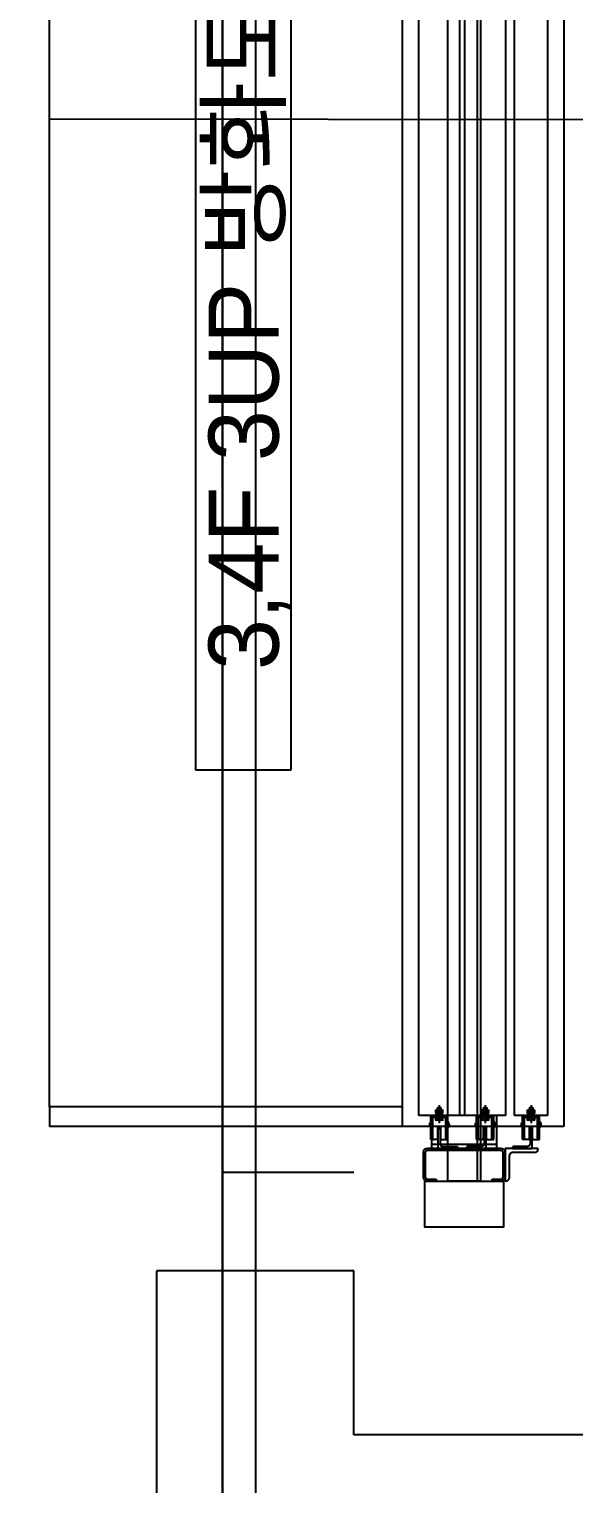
# Model space of a CAD drawing. Header units: millimetres. Extents: x -47382 to 204618, y -51045 to 127155.
# Drawn here: x 135205 to 136036, y 24296 to 26516 of the extents above; entities that cross this region are included whole.
import ezdxf

# ---------------------------------------------------------------- set-up
doc = ezdxf.new("R2010")
doc.units = ezdxf.units.MM
doc.header["$LTSCALE"] = 300
doc.header["$MEASUREMENT"] = 0
doc.linetypes.add('CEN', pattern=[62, 60, -1, 0, -1])
doc.layers.get('0').update_dxf_attribs({"linetype": 'CONTINUOUS'})
for name, color, linetype in [('A-CEN', 1, 'CEN'), ('A-DETL-PEN8', 8, 'CONTINUOUS'), ('A-ELEV-OUT4', 9, 'CONTINUOUS'), ('A-ST-CONC', 2, 'CONTINUOUS')]:
    doc.layers.add(name, color=color, linetype=linetype)
doc.styles.add('H', font='gulim.ttc')

# ---------------------------------------------------------------- blocks, each defined once
blk = doc.blocks.new('L50x6')
for p, q in [((0, 50), (1.5, 50)), ((0, 50), (0, 0)), ((6, 45.5), (6, 12.5)), ((0, 0), (50, 0)), ((12.5, 6), (45.5, 6)), ((50, 1.5), (50, 0))]:
    blk.add_line(p, q)
for centre, radius, start, end in [((1.5, 45.5), 4.5, 0, 90), ((12.5, 12.5), 6.5, 180, 270), ((45.5, 1.5), 4.5, 0, 90)]:
    blk.add_arc(centre, radius, start, end)
blk = doc.blocks.new('G$C69974227')
at = {"layer": 'A-DETL-PEN8'}
for p, q in [((913.3, 386.9, 51500), (913.3, 4028.9, 51500)), ((958.3, 4028.9, 51500), (958.3, 386.9, 51500)), ((963.3, 4028.9, 51500), (963.3, 386.9, 51500)), ((1090.3, 3530.4, 51500), (1090.3, 470.4, 51500)), ((305.7, 500.4, 51500), (305.7, 3515.4, 51500)), ((869.3, 486.9, 51500), (869.3, 3513.9, 51500)), ((931.3, 3513.9, 51500), (931.3, 486.9, 51500)), ((939.3, 486.9, 51500), (939.3, 3513.9, 51500)), ((1001.3, 3513.9, 51500), (1001.3, 486.9, 51500)), ((1015.3, 486.9, 51500), (1015.3, 3513.9, 51500)), ((1065.3, 3513.9, 51500), (1065.3, 486.9, 51500)), ((844.3, 470.4, 51500), (844.3, 3500.4, 51500)), ((528.7, 3000.3, 51500), (528.7, 1014.6, 51500)), ((674.6, 1014.6, 51500), (674.6, 3000.3, 51500)), ((305.7, 2007.9, 51500), (6349.3, 2000.4, 51500)), ((528.7, 1014.6, 51500), (674.6, 1014.6, 51500)), ((844.3, 500.4, 51500), (305.7, 500.4, 51500)), ((305.7, 500.4, 51500), (305.7, 470.4, 51500)), ((894.5, 494.7, 51500), (895.3, 495.1, 51500)), ((894.5, 494.7, 51500), (894.5, 490.1, 51500)), ((894.5, 490.1, 51500), (906, 490.1, 51500)), ((895.3, 495.1, 51500), (905.3, 495.1, 51500)), ((896.3, 490.1, 51500), (896.3, 486.9, 51500)), ((897.8, 498.9, 51500), (897.3, 498.4, 51500)), ((903.3, 498.4, 51500), (897.3, 498.4, 51500)), ((897.3, 498.4, 51500), (897.3, 495.1, 51500)), ((897.4, 494.7, 51500), (897.4, 490.1, 51500)), ((897.8, 498.9, 51500), (897.8, 495.1, 51500)), ((902.7, 498.9, 51500), (897.8, 498.9, 51500)), ((900.3, 502.8, 51500), (900.3, 475.3, 51500)), ((900.3, 497, 51500), (900.3, 477.9, 51500)), ((900.3, 497, 51500), (900.3, 477.9, 51500)), ((903.3, 498.4, 51500), (902.7, 498.9, 51500)), ((902.7, 498.9, 51500), (902.7, 495.1, 51500)), ((903.2, 494.7, 51500), (903.2, 490.1, 51500)), ((903.3, 495.1, 51500), (903.3, 498.4, 51500)), ((904.3, 490.1, 51500), (904.3, 486.9, 51500)), ((905.3, 495.1, 51500), (906, 494.7, 51500)), ((906, 490.1, 51500), (906, 494.7, 51500)), ((964.5, 494.7, 51500), (965.3, 495.1, 51500)), ((964.5, 494.7, 51500), (964.5, 490.1, 51500)), ((964.5, 490.1, 51500), (976, 490.1, 51500)), ((965.3, 495.1, 51500), (975.3, 495.1, 51500)), ((966.3, 490.1, 51500), (966.3, 486.9, 51500)), ((967.8, 498.9, 51500), (967.3, 498.4, 51500)), ((967.3, 498.4, 51500), (967.3, 495.1, 51500)), ((973.3, 498.4, 51500), (967.3, 498.4, 51500)), ((967.4, 494.7, 51500), (967.4, 490.1, 51500)), ((967.8, 498.9, 51500), (967.8, 495.1, 51500)), ((972.7, 498.9, 51500), (967.8, 498.9, 51500)), ((970.3, 502.8, 51500), (970.3, 475.3, 51500)), ((970.3, 497, 51500), (970.3, 477.9, 51500)), ((970.3, 497, 51500), (970.3, 477.9, 51500)), ((972.7, 498.9, 51500), (972.7, 495.1, 51500)), ((973.3, 498.4, 51500), (972.7, 498.9, 51500)), ((973.2, 494.7, 51500), (973.2, 490.1, 51500)), ((973.3, 495.1, 51500), (973.3, 498.4, 51500)), ((974.3, 490.1, 51500), (974.3, 486.9, 51500)), ((975.3, 495.1, 51500), (976, 494.7, 51500)), ((976, 490.1, 51500), (976, 494.7, 51500)), ((1034.5, 494.7, 51500), (1035.3, 495.1, 51500)), ((1034.5, 494.7, 51500), (1034.5, 490.1, 51500)), ((1034.5, 490.1, 51500), (1046, 490.1, 51500)), ((1035.3, 495.1, 51500), (1045.3, 495.1, 51500)), ((1036.3, 490.1, 51500), (1036.3, 486.9, 51500)), ((1037.8, 498.9, 51500), (1037.3, 498.4, 51500)), ((1037.3, 498.4, 51500), (1037.3, 495.1, 51500)), ((1043.3, 498.4, 51500), (1037.3, 498.4, 51500)), ((1037.4, 494.7, 51500), (1037.4, 490.1, 51500)), ((1037.8, 498.9, 51500), (1037.8, 495.1, 51500)), ((1042.7, 498.9, 51500), (1037.8, 498.9, 51500)), ((1040.3, 502.8, 51500), (1040.3, 475.3, 51500)), ((1040.3, 497, 51500), (1040.3, 477.9, 51500)), ((1040.3, 497, 51500), (1040.3, 477.9, 51500)), ((1043.3, 498.4, 51500), (1042.7, 498.9, 51500)), ((1042.7, 498.9, 51500), (1042.7, 495.1, 51500)), ((1043.2, 494.7, 51500), (1043.2, 490.1, 51500)), ((1043.3, 495.1, 51500), (1043.3, 498.4, 51500)), ((1044.3, 490.1, 51500), (1044.3, 486.9, 51500)), ((1045.3, 495.1, 51500), (1046, 494.7, 51500)), ((1046, 490.1, 51500), (1046, 494.7, 51500)), ((844.3, 470.4, 51500), (305.7, 470.4, 51500)), ((1090.3, 470.4, 51500), (844.3, 470.4, 51500)), ((931.3, 486.9, 51500), (869.3, 486.9, 51500)), ((885.8, 469.9, 51500), (885.8, 475.9, 51500)), ((887.3, 475.9, 51500), (885.8, 475.9, 51500)), ((887.3, 469.9, 51500), (885.8, 469.9, 51500)), ((913.3, 486.9, 51500), (887.3, 486.9, 51500)), ((887.3, 450.4, 51500), (887.3, 486.9, 51500)), ((913.3, 486.9, 51500), (887.3, 486.9, 51500)), ((913.3, 483.9, 51500), (887.3, 483.9, 51500)), ((913.3, 483.9, 51500), (887.3, 483.9, 51500)), ((888.3, 486.9, 51500), (888.3, 436.9, 51500)), ((988.3, 486.9, 51500), (888.3, 486.9, 51500)), ((890.3, 450.4, 51500), (890.3, 483.9, 51500)), ((906, 483.9, 51500), (894.5, 483.9, 51500)), ((894.5, 483.9, 51500), (894.5, 480.4, 51500)), ((894.5, 483.9, 51500), (894.5, 480.4, 51500)), ((906, 483.9, 51500), (894.5, 483.9, 51500)), ((895.3, 479.9, 51500), (894.5, 480.4, 51500)), ((895.3, 479.9, 51500), (894.5, 480.4, 51500)), ((905.3, 479.9, 51500), (895.3, 479.9, 51500)), ((905.3, 479.9, 51500), (895.3, 479.9, 51500)), ((897.4, 480.4, 51500), (897.4, 483.9, 51500)), ((897.4, 480.4, 51500), (897.4, 483.9, 51500)), ((898, 451.4, 51500), (898, 469.4, 51500)), ((902.5, 469.4, 51500), (898, 469.4, 51500)), ((902.5, 451.4, 51500), (902.5, 469.4, 51500)), ((903.2, 480.4, 51500), (903.2, 483.9, 51500)), ((903.2, 480.4, 51500), (903.2, 483.9, 51500)), ((906, 480.4, 51500), (905.3, 479.9, 51500)), ((906, 480.4, 51500), (905.3, 479.9, 51500)), ((906, 480.4, 51500), (906, 483.9, 51500)), ((906, 480.4, 51500), (906, 483.9, 51500)), ((910.3, 450.4, 51500), (910.3, 483.9, 51500)), ((913.3, 450.4, 51500), (913.3, 486.9, 51500)), ((1001.3, 486.9, 51500), (939.3, 486.9, 51500)), ((957.3, 475.9, 51500), (955.8, 475.9, 51500)), ((955.8, 469.9, 51500), (955.8, 475.9, 51500)), ((957.3, 469.9, 51500), (955.8, 469.9, 51500)), ((983.3, 486.9, 51500), (957.3, 486.9, 51500)), ((957.3, 450.4, 51500), (957.3, 486.9, 51500)), ((983.3, 486.9, 51500), (957.3, 486.9, 51500)), ((983.3, 483.9, 51500), (957.3, 483.9, 51500)), ((983.3, 483.9, 51500), (957.3, 483.9, 51500)), ((960.3, 450.4, 51500), (960.3, 483.9, 51500)), ((964.5, 483.9, 51500), (964.5, 480.4, 51500)), ((976, 483.9, 51500), (964.5, 483.9, 51500)), ((976, 483.9, 51500), (964.5, 483.9, 51500)), ((964.5, 483.9, 51500), (964.5, 480.4, 51500)), ((965.3, 479.9, 51500), (964.5, 480.4, 51500)), ((965.3, 479.9, 51500), (964.5, 480.4, 51500)), ((975.3, 479.9, 51500), (965.3, 479.9, 51500)), ((975.3, 479.9, 51500), (965.3, 479.9, 51500)), ((967.4, 480.4, 51500), (967.4, 483.9, 51500)), ((967.4, 480.4, 51500), (967.4, 483.9, 51500)), ((968, 451.4, 51500), (968, 469.4, 51500)), ((972.5, 469.4, 51500), (968, 469.4, 51500)), ((972.5, 451.4, 51500), (972.5, 469.4, 51500)), ((973.2, 480.4, 51500), (973.2, 483.9, 51500)), ((973.2, 480.4, 51500), (973.2, 483.9, 51500)), ((976, 480.4, 51500), (975.3, 479.9, 51500)), ((976, 480.4, 51500), (975.3, 479.9, 51500)), ((976, 480.4, 51500), (976, 483.9, 51500)), ((976, 480.4, 51500), (976, 483.9, 51500)), ((980.3, 450.4, 51500), (980.3, 483.9, 51500)), ((983.3, 450.4, 51500), (983.3, 486.9, 51500)), ((988.3, 436.9, 51500), (988.3, 486.9, 51500)), ((1065.3, 486.9, 51500), (1015.3, 486.9, 51500)), ((1027.3, 475.9, 51500), (1025.8, 475.9, 51500)), ((1025.8, 469.9, 51500), (1025.8, 475.9, 51500)), ((1027.3, 469.9, 51500), (1025.8, 469.9, 51500)), ((1053.3, 486.9, 51500), (1027.3, 486.9, 51500)), ((1053.3, 486.9, 51500), (1027.3, 486.9, 51500)), ((1027.3, 450.4, 51500), (1027.3, 486.9, 51500)), ((1053.3, 483.9, 51500), (1027.3, 483.9, 51500)), ((1053.3, 483.9, 51500), (1027.3, 483.9, 51500)), ((1030.3, 450.4, 51500), (1030.3, 483.9, 51500)), ((1034.5, 483.9, 51500), (1034.5, 480.4, 51500)), ((1046, 483.9, 51500), (1034.5, 483.9, 51500)), ((1046, 483.9, 51500), (1034.5, 483.9, 51500)), ((1034.5, 483.9, 51500), (1034.5, 480.4, 51500)), ((1035.3, 479.9, 51500), (1034.5, 480.4, 51500)), ((1035.3, 479.9, 51500), (1034.5, 480.4, 51500)), ((1045.3, 479.9, 51500), (1035.3, 479.9, 51500)), ((1045.3, 479.9, 51500), (1035.3, 479.9, 51500)), ((1037.4, 480.4, 51500), (1037.4, 483.9, 51500)), ((1037.4, 480.4, 51500), (1037.4, 483.9, 51500)), ((1042.5, 469.4, 51500), (1038, 469.4, 51500)), ((1038, 451.4, 51500), (1038, 469.4, 51500)), ((1042.5, 451.4, 51500), (1042.5, 469.4, 51500)), ((1043.2, 480.4, 51500), (1043.2, 483.9, 51500)), ((1043.2, 480.4, 51500), (1043.2, 483.9, 51500)), ((1046, 480.4, 51500), (1045.3, 479.9, 51500)), ((1046, 480.4, 51500), (1045.3, 479.9, 51500)), ((1046, 480.4, 51500), (1046, 483.9, 51500)), ((1046, 480.4, 51500), (1046, 483.9, 51500)), ((1050.3, 450.4, 51500), (1050.3, 483.9, 51500)), ((1053.3, 450.4, 51500), (1053.3, 486.9, 51500)), ((890.3, 450.4, 51500), (887.3, 450.4, 51500)), ((897, 450.4, 51500), (891.3, 450.4, 51500)), ((903.5, 450.4, 51500), (909.3, 450.4, 51500)), ((910.3, 450.4, 51500), (913.3, 450.4, 51500)), ((960.3, 450.4, 51500), (957.3, 450.4, 51500)), ((967, 450.4, 51500), (961.3, 450.4, 51500)), ((973.5, 450.4, 51500), (979.3, 450.4, 51500)), ((980.3, 450.4, 51500), (983.3, 450.4, 51500)), ((1030.3, 450.4, 51500), (1027.3, 450.4, 51500)), ((1037, 450.4, 51500), (1031.3, 450.4, 51500)), ((1043.5, 450.4, 51500), (1049.3, 450.4, 51500)), ((1050.3, 450.4, 51500), (1053.3, 450.4, 51500)), ((875.8, 430.5, 51500), (875.8, 393.3, 51500)), ((879, 430.5, 51500), (879, 393.3, 51500)), ((994.4, 433.7, 51500), (882.2, 433.7, 51500)), ((988.3, 442.9, 51500), (888.3, 442.9, 51500)), ((888.3, 436.9, 51500), (988.3, 436.9, 51500)), ((997.6, 393.3, 51500), (997.6, 430.5, 51500)), ((1000.8, 393.3, 51500), (1000.8, 430.5, 51500)), ((769.8, 400, 103000), (569.8, 400, 103000)), ((882.2, 390.1, 51500), (895.8, 390.1, 51500)), ((882.2, 386.9, 51500), (895.8, 386.9, 51500)), ((895.8, 390.1, 51500), (895.8, 386.9, 51500)), ((963.3, 386.9, 51500), (913.3, 386.9, 51500)), ((980.8, 386.9, 51500), (980.8, 390.1, 51500)), ((980.8, 390.1, 51500), (994.4, 390.1, 51500)), ((980.8, 386.9, 51500), (994.4, 386.9, 51500))]:
    blk.add_line(p, q, dxfattribs=at)
at = {"layer": 'A-DETL-PEN8', "elevation": 51500}
for points in [[(901.8, 443.9, 0.414214), (905.8, 439.9), (926.8, 439.9, -0.414214), (928.8, 437.9), (928.8, 436.9), (898.8, 436.9), (898.8, 466.9), (899.8, 466.9, -0.414214), (901.8, 464.9)], [(968.8, 443.9, -0.414214), (964.8, 439.9), (943.8, 439.9, 0.414214), (941.8, 437.9), (941.8, 436.9), (971.8, 436.9), (971.8, 466.9), (970.8, 466.9, 0.414214), (968.8, 464.9)], [(1038.8, 443.9, -0.414214), (1034.8, 439.9), (1013.8, 439.9, 0.414214), (1011.8, 437.9), (1011.8, 436.9), (1041.8, 436.9), (1041.8, 466.9), (1040.8, 466.9, 0.414214), (1038.8, 464.9)]]:
    blk.add_lwpolyline(points, format="xyb", close=True, dxfattribs=at)
blk.add_lwpolyline([(994.4, 436.9), (882.2, 436.9)], dxfattribs=at)
blk.add_lwpolyline([(878.3, 386.9), (998.3, 386.9), (998.3, 316.9), (878.3, 316.9)], close=True, dxfattribs=at)
at = {"layer": 'A-DETL-PEN8'}
for centre, radius, start, end in [((895.9, 492.6, 51500), 2.55, 55.591, 124.409), ((900.3, 485.1, 51500), 10, 90.4002, 107.1986), ((900.2, 485.1, 51500), 10, 72.8014, 89.5998), ((904.6, 492.6, 51500), 2.55, 55.591, 124.409), ((965.9, 492.6, 51500), 2.55, 55.591, 124.409), ((970.3, 485.1, 51500), 10, 90.4002, 107.1986), ((970.2, 485.1, 51500), 10, 72.8014, 89.5998), ((974.6, 492.6, 51500), 2.55, 55.591, 124.409), ((1035.9, 492.6, 51500), 2.55, 55.591, 124.409), ((1040.3, 485.1, 51500), 10, 90.4002, 107.1986), ((1040.2, 485.1, 51500), 10, 72.8014, 89.5998), ((1044.6, 492.6, 51500), 2.55, 55.591, 124.409), ((895.9, 482.5, 51500), 2.55, 235.591, 304.409), ((895.9, 482.5, 51500), 2.55, 235.591, 304.409), ((900.3, 490, 51500), 10, 253.2199, 286.7801), ((900.3, 490, 51500), 10, 253.2199, 286.7801), ((904.6, 482.5, 51500), 2.55, 235.591, 304.409), ((904.6, 482.5, 51500), 2.55, 235.591, 304.409), ((910, 472.9, 51500), 5.76, 304.4829, 55.5171), ((965.9, 482.5, 51500), 2.55, 235.591, 304.409), ((965.9, 482.5, 51500), 2.55, 235.591, 304.409), ((970.3, 490, 51500), 10, 253.2199, 286.7801), ((970.3, 490, 51500), 10, 253.2199, 286.7801), ((974.6, 482.5, 51500), 2.55, 235.591, 304.409), ((974.6, 482.5, 51500), 2.55, 235.591, 304.409), ((980, 472.9, 51500), 5.76, 304.4829, 55.5171), ((1035.9, 482.5, 51500), 2.55, 235.591, 304.409), ((1035.9, 482.5, 51500), 2.55, 235.591, 304.409), ((1040.3, 490, 51500), 10, 253.2199, 286.7801), ((1040.3, 490, 51500), 10, 253.2199, 286.7801), ((1044.6, 482.5, 51500), 2.55, 235.591, 304.409), ((1044.6, 482.5, 51500), 2.55, 235.591, 304.409), ((1050, 472.9, 51500), 5.76, 304.4829, 55.5171), ((891.3, 451.4, 51500), 1, 180, 270), ((897, 451.4, 51500), 1, 270, 0), ((903.5, 451.4, 51500), 1, 180, 270), ((909.3, 451.4, 51500), 1, 270, 0), ((961.3, 451.4, 51500), 1, 180, 270), ((967, 451.4, 51500), 1, 270, 0), ((973.5, 451.4, 51500), 1, 180, 270), ((979.3, 451.4, 51500), 1, 270, 0), ((1031.3, 451.4, 51500), 1, 180, 270), ((1037, 451.4, 51500), 1, 270, 0), ((1043.5, 451.4, 51500), 1, 180, 270), ((1049.3, 451.4, 51500), 1, 270, 0), ((882.2, 430.5, 51500), 6.4, 90, 180), ((882.2, 430.5, 51500), 3.2, 90, 180), ((994.4, 430.5, 51500), 6.4, 0, 90), ((994.4, 430.5, 51500), 3.2, 0, 90), ((882.2, 393.3, 51500), 6.4, 180, 270), ((882.2, 393.3, 51500), 3.2, 180, 270), ((994.4, 393.3, 51500), 6.4, 270, 0), ((994.4, 393.3, 51500), 3.2, 270, 0)]:
    blk.add_arc(centre, radius, start, end, dxfattribs=at)
at = {"layer": 'A-DETL-PEN8', "rotation": 270}
blk.add_blockref('L50x6', (1000.8, 436.9, 51500), dxfattribs=at)
at = {"layer": 'A-DETL-PEN8', "style": 'H'}
blk.add_text('3,4F 3UP 방화도어 H3000', height=106.907, rotation=90, dxfattribs=at).set_placement((655.3, 1166.7, 51500))

msp = doc.modelspace()

# ---------------------------------------------------------------- linework, layer by layer
at = {"layer": 'A-CEN'}
msp.add_line((135550, 28821.4), (135550, 24221.4), dxfattribs=at)
msp.add_lwpolyline([(75700, 64371.4), (135500, 64371.4), (135500, 6371.4), (35500, 6371.4), (35500, 64371.4), (74500, 64371.4)], dxfattribs=at)
msp.add_lwpolyline([(135500, 28821.4), (141600, 28821.4), (141600, 19621.4), (135500, 19621.4)], close=True, dxfattribs=at)
at = {"layer": 'A-ELEV-OUT4'}
msp.add_line((135700, 24621.4), (135500, 24621.4), dxfattribs=at)
at = {"layer": 'A-ST-CONC'}
for p, q in [((135400, 24071.4), (135400, 24621.4)), ((135700, 24621.4), (135400, 24621.4)), ((135700, 24371.4), (135700, 24621.4)), ((135400, 24071.4), (135400, 24371.4)), ((141450, 24371.4), (135700, 24371.4))]:
    msp.add_line(p, q, dxfattribs=at)

# ---------------------------------------------------------------- block references
msp.add_blockref('G$C69974227', (134930.2, 24371.4, -103000))

doc.saveas('drawing.dxf')
